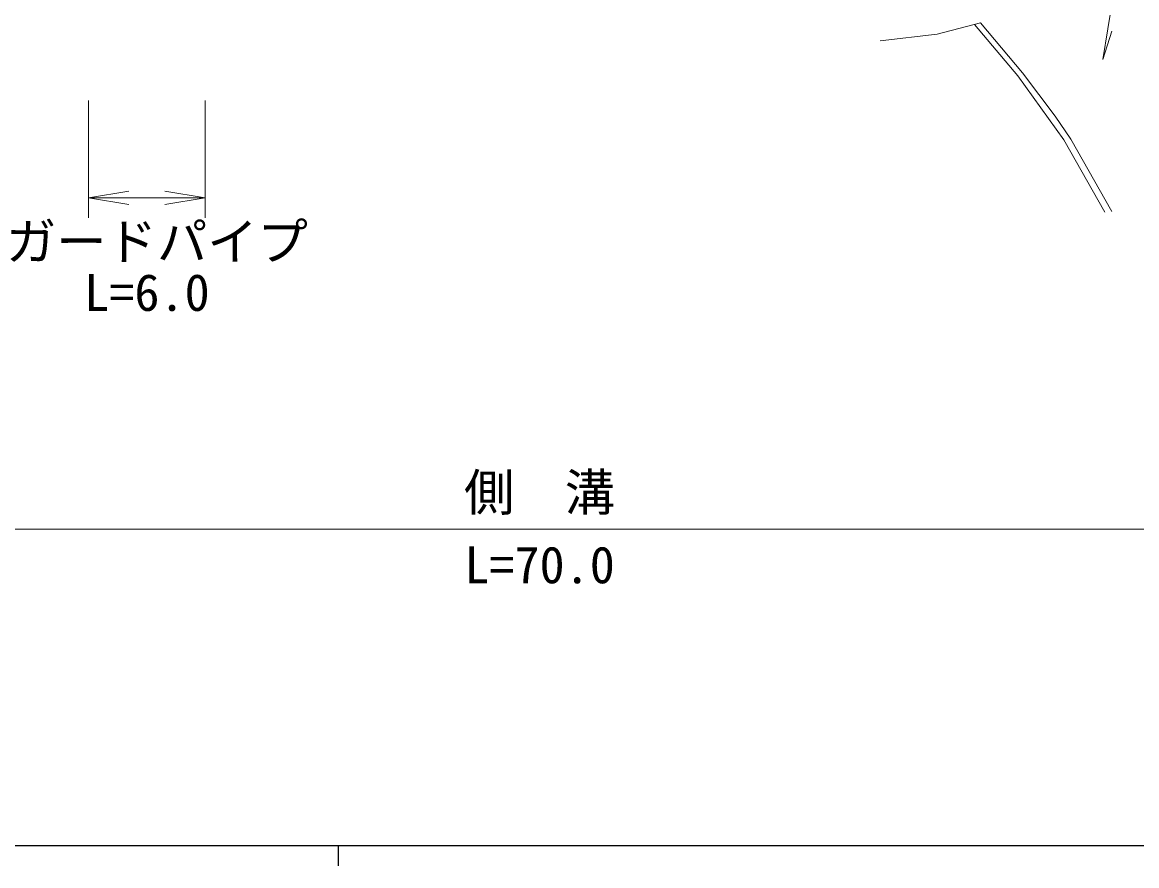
# Model space of a CAD drawing. Units: millimetres at full size, sheet at 1:1000; details may follow other scales. Extents: x 40000 to 680000, y 20000 to 380000.
# Drawn here: x 252312 to 307667, y 204000 to 245886 of the extents above; entities that cross this region are included whole.
import ezdxf
from ezdxf.enums import TextEntityAlignment as Align

# ---------------------------------------------------------------- set-up
doc = ezdxf.new("R2010")
doc.units = ezdxf.units.MM
doc.header["$LTSCALE"] = 1000
for name, color, linetype, lineweight in [('M-STR-HTXT', 7, 'Continuous', 13), ('M-TTL-BAND', 7, 'Continuous', 25), ('M-WORK', 1, 'Continuous', 13)]:
    doc.layers.add(name, color=color, linetype=linetype, lineweight=lineweight)
doc.styles.add('ＭＳ ゴシック', font='')
doc.styles.get('ＭＳ ゴシック').set_extended_font_data('MS Gothic')

# ---------------------------------------------------------------- blocks, each defined once
blk = doc.blocks.new('open_arrow')
at = {"color": 0, "linetype": 'Continuous', "lineweight": -2}
blk.add_lwpolyline([(7.5, 1.25), (0, 0), (7.5, -1.25)], dxfattribs=at)

msp = doc.modelspace()

# ---------------------------------------------------------------- linework, layer by layer
at = {"layer": 'M-STR-HTXT'}
for p, q in [((255596, 242000), (255596, 236173)), ((261390, 242000), (261390, 236173)), ((255596, 237173), (261390, 237173)), ((243161, 220716), (312983, 220716))]:
    msp.add_line(p, q, dxfattribs=at)
at = {"layer": 'M-TTL-BAND'}
for p, q in [((40000, 205000), (579000, 205000)), ((268000, 205000), (268000, 204000))]:
    msp.add_line(p, q, dxfattribs=at)
at = {"layer": 'M-WORK'}
for p, q in [((305982, 244031), (308705, 260779)), ((297762, 245296), (299916, 245867)), ((301758, 243233), (299605, 245784)), ((299916, 245867), (301996, 243382)), ((294928, 244965), (297762, 245296)), ((305982, 244031), (306432, 245444)), ((304053, 240042), (301758, 243233)), ((301996, 243382), (303615, 241228)), ((303615, 241228), (304398, 240083)), ((306088, 236455), (304053, 240042)), ((304398, 240083), (306423, 236496))]:
    msp.add_line(p, q, dxfattribs=at)

# ---------------------------------------------------------------- block references
at = {"layer": 'M-STR-HTXT', "xscale": 267, "yscale": 267}
msp.add_blockref('open_arrow', (255596, 237173), dxfattribs=at)
at = {"layer": 'M-STR-HTXT', "xscale": 267, "yscale": 267, "rotation": 180}
msp.add_blockref('open_arrow', (261390, 237173), dxfattribs=at)

# ---------------------------------------------------------------- texts
at = {"layer": 'M-STR-HTXT', "style": 'ＭＳ ゴシック'}
for s, p in [('ガードパイプ', (259000, 235000)), ('側\u3000溝', (278004, 222543))]:
    msp.add_text(s, height=1833, dxfattribs=at).set_placement(p, align=Align.MIDDLE_CENTER)
for s, p in [('L=6.0', (258504, 231003)), ('L=70.0', (278004, 217476))]:
    msp.add_text(s, height=1833, dxfattribs=at).set_placement(p, align=Align.BOTTOM_CENTER)

doc.saveas('drawing.dxf')
